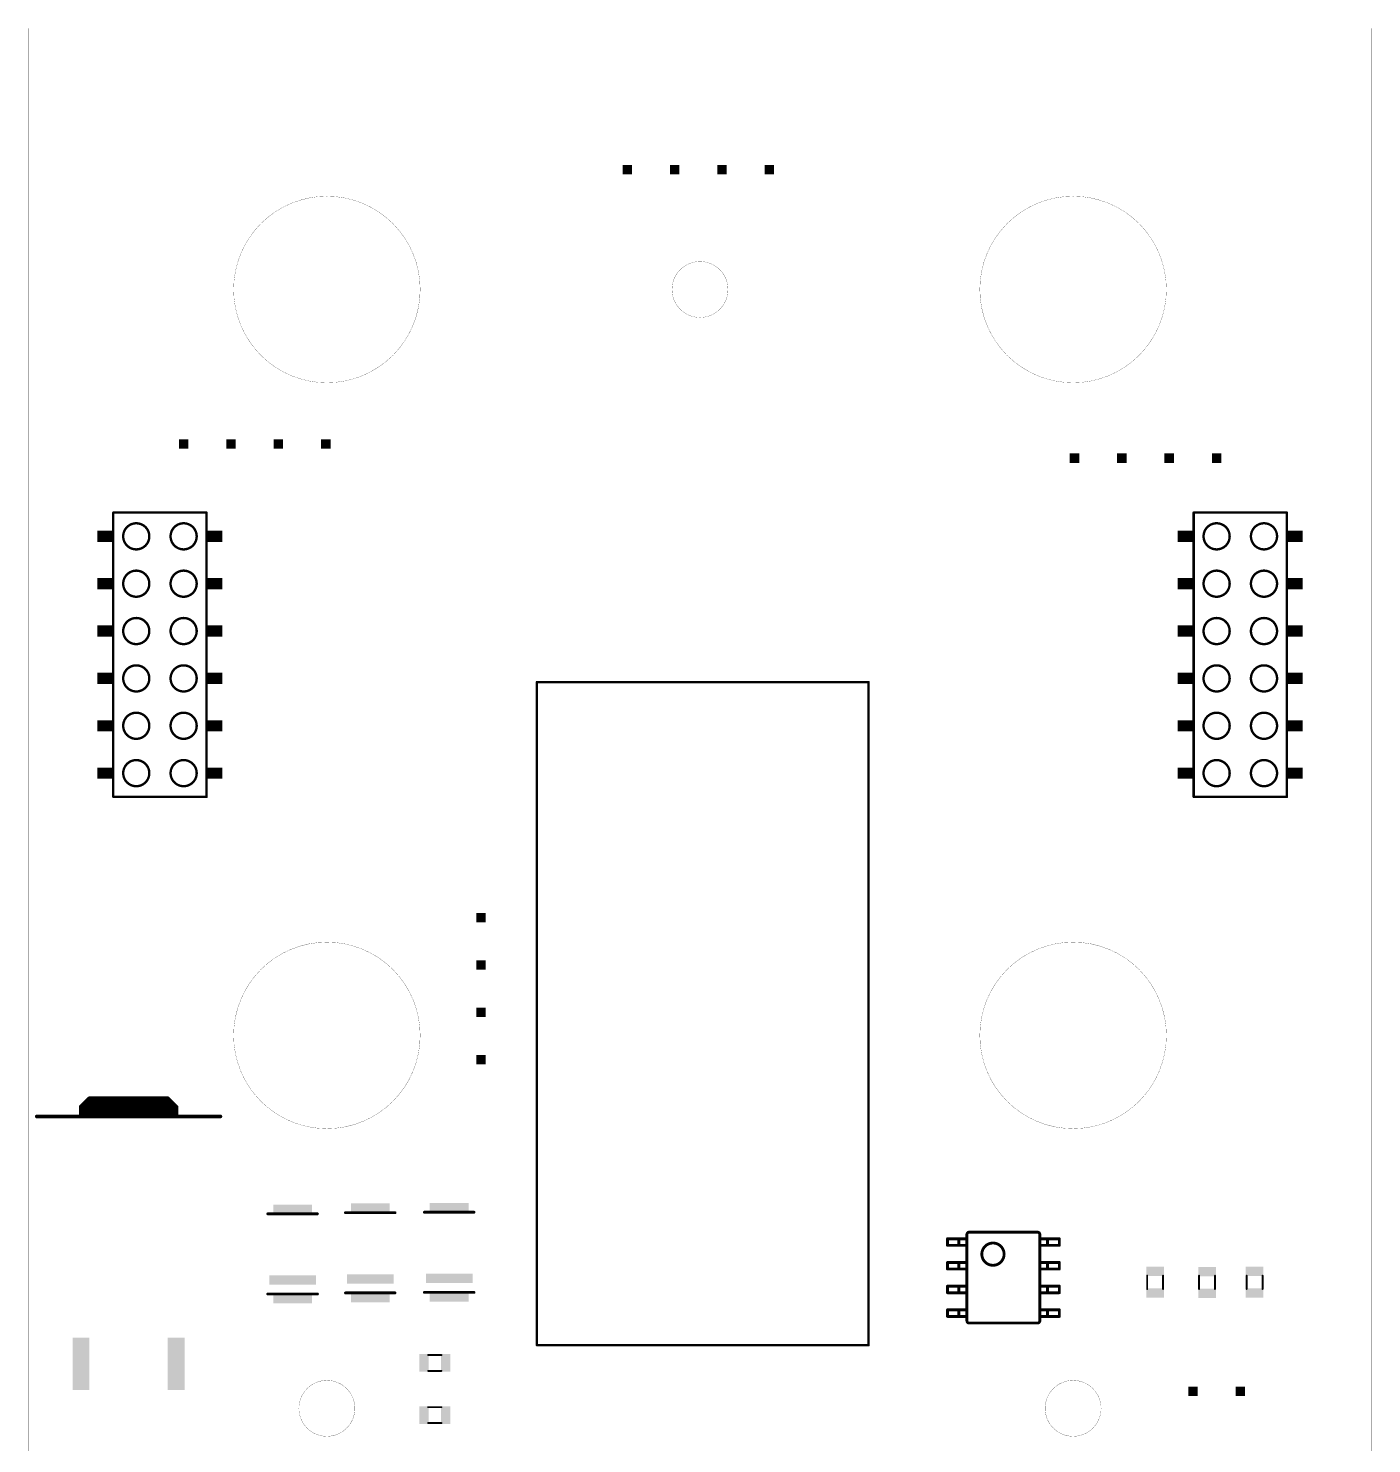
# Model space of a CAD drawing. Extents: x 2 to 74, y 3 to 153.
# Drawn here: x 2.1 to 74.1, y 77.2 to 153.1 of the extents above; entities that cross this region are included whole.
import ezdxf

# ---------------------------------------------------------------- set-up
doc = ezdxf.new("R2010")
doc.units = 0
doc.layers.add('20', color=31, linetype='CONTINUOUS')
doc.layers.add('51', color=253, linetype='CONTINUOUS')

# ---------------------------------------------------------------- blocks, each defined once
blk = doc.blocks.new('RECT')
blk.add_solid([(-0.5, -0.5), (0.5, -0.5), (-0.5, 0.5), (0.5, 0.5)])

msp = doc.modelspace()

# ---------------------------------------------------------------- linework, layer by layer
at = {"layer": '20', "const_width": 0.01}
for points in [[(2.0933, 3.0944), (2.0933, 153.0944)], [(2.0933, 153.0944), (74.0933, 153.0944)], [(74.0933, 153.0944), (74.0933, 3.0944)]]:
    msp.add_lwpolyline(points, dxfattribs=at)
at = {"layer": '20'}
for points, const_width in [([(2.0958, 153.0944, 1), (2.0908, 153.0944)], 0.005), ([(2.0933, 153.0969, 1), (2.0933, 153.0919)], 0.005), ([(74.0958, 153.0944, 1), (74.0908, 153.0944)], 0.005), ([(74.0933, 153.0919, 1), (74.0933, 153.0969)], 0.005), ([(18.0933, 134.0944, 1), (18.0933, 144.0944, 1), (18.0933, 134.0944)], 0.01), ([(58.0933, 134.0944, 1), (58.0933, 144.0944, 1), (58.0933, 134.0944)], 0.01), ([(38.0933, 137.5944, 1), (38.0933, 140.5944, 1), (38.0933, 137.5944)], 0.01), ([(18.0933, 94.0944, 1), (18.0933, 104.0944, 1), (18.0933, 94.0944)], 0.01), ([(58.0933, 94.0944, 1), (58.0933, 104.0944, 1), (58.0933, 94.0944)], 0.01), ([(18.0933, 77.5944, 1), (18.0933, 80.5944, 1), (18.0933, 77.5944)], 0.01), ([(58.0933, 77.5944, 1), (58.0933, 80.5944, 1), (58.0933, 77.5944)], 0.01)]:
    msp.add_lwpolyline(points, format="xyb", dxfattribs=dict(at, const_width=const_width))
at = {"layer": '51'}
for points, const_width in [([(6.644, 127.1588, 1), (6.644, 127.0953)], 0.0635), ([(6.6757, 127.127, 1), (6.6123, 127.127)], 0.0635), ([(11.6758, 127.127, 1), (11.6122, 127.127)], 0.0635), ([(11.644, 127.0953, 1), (11.644, 127.1588)], 0.0635), ([(64.5877, 127.127, 1), (64.5242, 127.127)], 0.0635), ([(64.556, 127.1588, 1), (64.556, 127.0953)], 0.0635), ([(69.5877, 127.127, 1), (69.5242, 127.127)], 0.0635), ([(69.556, 127.0953, 1), (69.556, 127.1588)], 0.0635), ([(7.874, 125.157, 1), (7.874, 126.557, 1), (7.874, 125.157)], 0.127), ([(10.414, 125.157, 1), (10.414, 126.557, 1), (10.414, 125.157)], 0.127), ([(65.786, 125.157, 1), (65.786, 126.557, 1), (65.786, 125.157)], 0.127), ([(68.326, 125.157, 1), (68.326, 126.557, 1), (68.326, 125.157)], 0.127), ([(7.874, 122.617, 1), (7.874, 124.017, 1), (7.874, 122.617)], 0.127), ([(10.414, 122.617, 1), (10.414, 124.017, 1), (10.414, 122.617)], 0.127), ([(65.786, 122.617, 1), (65.786, 124.017, 1), (65.786, 122.617)], 0.127), ([(68.326, 122.617, 1), (68.326, 124.017, 1), (68.326, 122.617)], 0.127), ([(7.874, 120.077, 1), (7.874, 121.477, 1), (7.874, 120.077)], 0.127), ([(10.414, 120.077, 1), (10.414, 121.477, 1), (10.414, 120.077)], 0.127), ([(65.786, 120.077, 1), (65.786, 121.477, 1), (65.786, 120.077)], 0.127), ([(68.326, 120.077, 1), (68.326, 121.477, 1), (68.326, 120.077)], 0.127), ([(7.874, 117.537, 1), (7.874, 118.937, 1), (7.874, 117.537)], 0.127), ([(10.414, 117.537, 1), (10.414, 118.937, 1), (10.414, 117.537)], 0.127), ([(65.786, 117.537, 1), (65.786, 118.937, 1), (65.786, 117.537)], 0.127), ([(68.326, 117.537, 1), (68.326, 118.937, 1), (68.326, 117.537)], 0.127), ([(29.35, 118.0738, 1), (29.35, 118.0102)], 0.0635), ([(29.3818, 118.042, 1), (29.3183, 118.042)], 0.0635), ([(47.1618, 118.042, 1), (47.0983, 118.042)], 0.0635), ([(47.13, 118.0102, 1), (47.13, 118.0738)], 0.0635), ([(7.874, 114.997, 1), (7.874, 116.397, 1), (7.874, 114.997)], 0.127), ([(10.414, 114.997, 1), (10.414, 116.397, 1), (10.414, 114.997)], 0.127), ([(65.786, 114.997, 1), (65.786, 116.397, 1), (65.786, 114.997)], 0.127), ([(68.326, 114.997, 1), (68.326, 116.397, 1), (68.326, 114.997)], 0.127), ([(7.874, 112.457, 1), (7.874, 113.857, 1), (7.874, 112.457)], 0.127), ([(10.414, 112.457, 1), (10.414, 113.857, 1), (10.414, 112.457)], 0.127), ([(65.786, 112.457, 1), (65.786, 113.857, 1), (65.786, 112.457)], 0.127), ([(68.326, 112.457, 1), (68.326, 113.857, 1), (68.326, 112.457)], 0.127), ([(6.644, 111.9188, 1), (6.644, 111.8552)], 0.0635), ([(6.6123, 111.887, 1), (6.6757, 111.887)], 0.0635), ([(11.6122, 111.887, 1), (11.6758, 111.887)], 0.0635), ([(11.644, 111.8552, 1), (11.644, 111.9188)], 0.0635), ([(64.556, 111.9188, 1), (64.556, 111.8552)], 0.0635), ([(64.5242, 111.887, 1), (64.5877, 111.887)], 0.0635), ([(69.5242, 111.887, 1), (69.5877, 111.887)], 0.0635), ([(69.556, 111.8552, 1), (69.556, 111.9188)], 0.0635), ([(5.3446, 95.758, 1), (5.3446, 95.6564)], 0.1016), ([(5.3558, 95.7692, 1), (5.3558, 95.6676)], 0.1016), ([(5.356, 95.7688, 1), (5.356, 95.6672)], 0.1016), ([(5.3917, 95.6825, 1), (5.3199, 95.7543)], 0.1016), ([(5.3919, 95.6821, 1), (5.3201, 95.7539)], 0.1016), ([(9.6079, 95.7539, 1), (9.5361, 95.6821)], 0.1016), ([(9.6081, 95.7543, 1), (9.5363, 95.6825)], 0.1016), ([(9.572, 95.6672, 1), (9.572, 95.7688)], 0.1016), ([(9.5722, 95.6676, 1), (9.5722, 95.7692)], 0.1016), ([(9.5834, 95.6564, 1), (9.5834, 95.758)], 0.1016), ([(4.9494, 95.2612, 1), (4.8478, 95.2612)], 0.1016), ([(4.8627, 95.2971, 1), (4.9345, 95.2253)], 0.1016), ([(4.8986, 95.1484, 1), (4.8986, 95.0468)], 0.1016), ([(4.8986, 94.9452, 1), (4.8986, 94.8436)], 0.1016), ([(4.8986, 94.9007, 1), (4.8986, 94.7991)], 0.1016), ([(4.8478, 94.8499, 1), (4.9494, 94.8499)], 0.1016), ([(4.9498, 95.261, 1), (4.8482, 95.261)], 0.1016), ([(4.8631, 95.2969, 1), (4.9349, 95.2251)], 0.1016), ([(4.899, 94.9008, 1), (4.899, 94.7992)], 0.1016), ([(4.8482, 94.85, 1), (4.9498, 94.85)], 0.1016), ([(4.9382, 95.3516, 1), (4.9382, 95.25)], 0.1016), ([(5.1414, 95.5548, 1), (5.1414, 95.4532)], 0.1016), ([(9.7866, 95.4532, 1), (9.7866, 95.5548)], 0.1016), ([(10.0798, 95.261, 1), (9.9782, 95.261)], 0.1016), ([(9.9782, 94.85, 1), (10.0798, 94.85)], 0.1016), ([(10.0802, 95.2612, 1), (9.9786, 95.2612)], 0.1016), ([(9.9786, 94.8499, 1), (10.0802, 94.8499)], 0.1016), ([(9.9898, 95.25, 1), (9.9898, 95.3516)], 0.1016), ([(9.9931, 95.2251, 1), (10.0649, 95.2969)], 0.1016), ([(9.9935, 95.2253, 1), (10.0653, 95.2971)], 0.1016), ([(10.029, 94.7992, 1), (10.029, 94.9008)], 0.1016), ([(10.0294, 95.0468, 1), (10.0294, 95.1484)], 0.1016), ([(10.0294, 94.8436, 1), (10.0294, 94.9452)], 0.1016), ([(10.0294, 94.7991, 1), (10.0294, 94.9007)], 0.1016), ([(2.547, 94.7988, 1), (2.547, 94.6972)], 0.1016), ([(12.381, 94.6972, 1), (12.381, 94.7988)], 0.1016), ([(14.926, 89.5641, 1), (14.926, 89.4879)], 0.0762), ([(17.586, 89.4879, 1), (17.586, 89.5641)], 0.0762), ([(19.088, 89.6241, 1), (19.088, 89.5479)], 0.0762), ([(21.748, 89.5479, 1), (21.748, 89.6241)], 0.0762), ([(23.32, 89.6501, 1), (23.32, 89.5739)], 0.0762), ([(25.98, 89.5739, 1), (25.98, 89.6501)], 0.0762), ([(51.3969, 88.1888, 1), (51.3207, 88.1888)], 0.0762), ([(51.3588, 88.2269, 1), (51.3588, 88.1507)], 0.0762), ([(51.9684, 88.2269, 1), (51.9684, 88.1507)], 0.0762), ([(52.0065, 88.1888, 1), (51.9303, 88.1888)], 0.0762), ([(51.9684, 88.1507, 1), (51.9684, 88.2269)], 0.0762), ([(52.5272, 88.5444, 0.4091), (52.4002, 88.4174)], 0.1524), ([(52.4383, 88.4174, 1), (52.3621, 88.4174)], 0.0762), ([(52.3621, 88.4177, 1), (52.4383, 88.4171)], 0.0762), ([(52.4383, 88.1888, 1), (52.3621, 88.1888)], 0.0762), ([(52.3621, 88.1888, 1), (52.4383, 88.1888)], 0.0762), ([(52.4002, 88.1507, 1), (52.4002, 88.2269)], 0.0762), ([(52.5272, 88.5825, 1), (52.5272, 88.5063)], 0.0762), ([(52.5275, 88.5063, 1), (52.5269, 88.5825)], 0.0762), ([(56.3118, 88.4174, 0.4091), (56.1848, 88.5444)], 0.1524), ([(56.1851, 88.5825, 1), (56.1845, 88.5063)], 0.0762), ([(56.1848, 88.5063, 1), (56.1848, 88.5825)], 0.0762), ([(56.3499, 88.4174, 1), (56.2737, 88.4174)], 0.0762), ([(56.2737, 88.4171, 1), (56.3499, 88.4177)], 0.0762), ([(56.3118, 88.2269, 1), (56.3118, 88.1507)], 0.0762), ([(56.3499, 88.1888, 1), (56.2737, 88.1888)], 0.0762), ([(56.2737, 88.1888, 1), (56.3499, 88.1888)], 0.0762), ([(56.7182, 88.2269, 1), (56.7182, 88.1507)], 0.0762), ([(56.7563, 88.1888, 1), (56.6801, 88.1888)], 0.0762), ([(56.7182, 88.1507, 1), (56.7182, 88.2269)], 0.0762), ([(57.3913, 88.1888, 1), (57.3151, 88.1888)], 0.0762), ([(57.3532, 88.1507, 1), (57.3532, 88.2269)], 0.0762), ([(51.3588, 87.8713, 1), (51.3588, 87.7951)], 0.0762), ([(51.3207, 87.8332, 1), (51.3969, 87.8332)], 0.0762), ([(51.9684, 87.8713, 1), (51.9684, 87.7951)], 0.0762), ([(51.9303, 87.8332, 1), (52.0065, 87.8332)], 0.0762), ([(51.9684, 87.7951, 1), (51.9684, 87.8713)], 0.0762), ([(52.4383, 87.8332, 1), (52.3621, 87.8332)], 0.0762), ([(52.3621, 87.8332, 1), (52.4383, 87.8332)], 0.0762), ([(52.4002, 87.7951, 1), (52.4002, 87.8713)], 0.0762), ([(53.7972, 87.9602, 1), (53.7972, 86.7664)], 0.1524), ([(53.7972, 86.7664, 1), (53.7972, 87.9602)], 0.1524), ([(53.7972, 87.9983, 1), (53.7972, 87.9221)], 0.0762), ([(53.7972, 87.9221, 1), (53.7972, 87.9983)], 0.0762), ([(56.3499, 87.8332, 1), (56.2737, 87.8332)], 0.0762), ([(56.3118, 87.8713, 1), (56.3118, 87.7951)], 0.0762), ([(56.2737, 87.8332, 1), (56.3499, 87.8332)], 0.0762), ([(56.7182, 87.8713, 1), (56.7182, 87.7951)], 0.0762), ([(56.6801, 87.8332, 1), (56.7563, 87.8332)], 0.0762), ([(56.7182, 87.7951, 1), (56.7182, 87.8713)], 0.0762), ([(57.3151, 87.8332, 1), (57.3913, 87.8332)], 0.0762), ([(57.3532, 87.7951, 1), (57.3532, 87.8713)], 0.0762), ([(51.3969, 86.9188, 1), (51.3207, 86.9188)], 0.0762), ([(51.3588, 86.9569, 1), (51.3588, 86.8807)], 0.0762), ([(51.3588, 86.6013, 1), (51.3588, 86.5251)], 0.0762), ([(51.3207, 86.5632, 1), (51.3969, 86.5632)], 0.0762), ([(51.9684, 86.9569, 1), (51.9684, 86.8807)], 0.0762), ([(52.0065, 86.9188, 1), (51.9303, 86.9188)], 0.0762), ([(51.9684, 86.6013, 1), (51.9684, 86.5251)], 0.0762), ([(51.9303, 86.5632, 1), (52.0065, 86.5632)], 0.0762), ([(51.9684, 86.8807, 1), (51.9684, 86.9569)], 0.0762), ([(51.9684, 86.5251, 1), (51.9684, 86.6013)], 0.0762), ([(52.4383, 86.9188, 1), (52.3621, 86.9188)], 0.0762), ([(52.3621, 86.9188, 1), (52.4383, 86.9188)], 0.0762), ([(52.4383, 86.5632, 1), (52.3621, 86.5632)], 0.0762), ([(52.3621, 86.5632, 1), (52.4383, 86.5632)], 0.0762), ([(52.4002, 86.8807, 1), (52.4002, 86.9569)], 0.0762), ([(52.4002, 86.5251, 1), (52.4002, 86.6013)], 0.0762), ([(53.7972, 86.8045, 1), (53.7972, 86.7283)], 0.0762), ([(53.7972, 86.7283, 1), (53.7972, 86.8045)], 0.0762), ([(56.3118, 86.9569, 1), (56.3118, 86.8807)], 0.0762), ([(56.3499, 86.9188, 1), (56.2737, 86.9188)], 0.0762), ([(56.2737, 86.9188, 1), (56.3499, 86.9188)], 0.0762), ([(56.3499, 86.5632, 1), (56.2737, 86.5632)], 0.0762), ([(56.3118, 86.6013, 1), (56.3118, 86.5251)], 0.0762), ([(56.2737, 86.5632, 1), (56.3499, 86.5632)], 0.0762), ([(56.7182, 86.9569, 1), (56.7182, 86.8807)], 0.0762), ([(56.7563, 86.9188, 1), (56.6801, 86.9188)], 0.0762), ([(56.7182, 86.6013, 1), (56.7182, 86.5251)], 0.0762), ([(56.6801, 86.5632, 1), (56.7563, 86.5632)], 0.0762), ([(56.7182, 86.8807, 1), (56.7182, 86.9569)], 0.0762), ([(56.7182, 86.5251, 1), (56.7182, 86.6013)], 0.0762), ([(57.3913, 86.9188, 1), (57.3151, 86.9188)], 0.0762), ([(57.3151, 86.5632, 1), (57.3913, 86.5632)], 0.0762), ([(57.3532, 86.8807, 1), (57.3532, 86.9569)], 0.0762), ([(57.3532, 86.5251, 1), (57.3532, 86.6013)], 0.0762), ([(62.0904, 86.208, 1), (62.0396, 86.208)], 0.0508), ([(62.9414, 86.208, 1), (62.8906, 86.208)], 0.0508), ([(64.8714, 86.208, 1), (64.8206, 86.208)], 0.0508), ([(65.7224, 86.208, 1), (65.6716, 86.208)], 0.0508), ([(67.4244, 86.208, 1), (67.3736, 86.208)], 0.0508), ([(68.2754, 86.208, 1), (68.2246, 86.208)], 0.0508), ([(14.926, 85.2641, 1), (14.926, 85.1879)], 0.0762), ([(17.586, 85.1879, 1), (17.586, 85.2641)], 0.0762), ([(19.088, 85.3241, 1), (19.088, 85.2479)], 0.0762), ([(21.748, 85.2479, 1), (21.748, 85.3241)], 0.0762), ([(23.32, 85.3501, 1), (23.32, 85.2739)], 0.0762), ([(25.98, 85.2739, 1), (25.98, 85.3501)], 0.0762), ([(51.3969, 85.6488, 1), (51.3207, 85.6488)], 0.0762), ([(51.3588, 85.6869, 1), (51.3588, 85.6107)], 0.0762), ([(51.3588, 85.3313, 1), (51.3588, 85.2551)], 0.0762), ([(51.3207, 85.2932, 1), (51.3969, 85.2932)], 0.0762), ([(51.9684, 85.6869, 1), (51.9684, 85.6107)], 0.0762), ([(52.0065, 85.6488, 1), (51.9303, 85.6488)], 0.0762), ([(51.9684, 85.3313, 1), (51.9684, 85.2551)], 0.0762), ([(51.9303, 85.2932, 1), (52.0065, 85.2932)], 0.0762), ([(51.9684, 85.6107, 1), (51.9684, 85.6869)], 0.0762), ([(51.9684, 85.2551, 1), (51.9684, 85.3313)], 0.0762), ([(52.4383, 85.6488, 1), (52.3621, 85.6488)], 0.0762), ([(52.3621, 85.6488, 1), (52.4383, 85.6488)], 0.0762), ([(52.4383, 85.2932, 1), (52.3621, 85.2932)], 0.0762), ([(52.3621, 85.2932, 1), (52.4383, 85.2932)], 0.0762), ([(52.4002, 85.6107, 1), (52.4002, 85.6869)], 0.0762), ([(52.4002, 85.2551, 1), (52.4002, 85.3313)], 0.0762), ([(56.3118, 85.6869, 1), (56.3118, 85.6107)], 0.0762), ([(56.3499, 85.6488, 1), (56.2737, 85.6488)], 0.0762), ([(56.2737, 85.6488, 1), (56.3499, 85.6488)], 0.0762), ([(56.3499, 85.2932, 1), (56.2737, 85.2932)], 0.0762), ([(56.3118, 85.3313, 1), (56.3118, 85.2551)], 0.0762), ([(56.2737, 85.2932, 1), (56.3499, 85.2932)], 0.0762), ([(56.7182, 85.6869, 1), (56.7182, 85.6107)], 0.0762), ([(56.7563, 85.6488, 1), (56.6801, 85.6488)], 0.0762), ([(56.7182, 85.3313, 1), (56.7182, 85.2551)], 0.0762), ([(56.6801, 85.2932, 1), (56.7563, 85.2932)], 0.0762), ([(56.7182, 85.6107, 1), (56.7182, 85.6869)], 0.0762), ([(56.7182, 85.2551, 1), (56.7182, 85.3313)], 0.0762), ([(57.3913, 85.6488, 1), (57.3151, 85.6488)], 0.0762), ([(57.3151, 85.2932, 1), (57.3913, 85.2932)], 0.0762), ([(57.3532, 85.6107, 1), (57.3532, 85.6869)], 0.0762), ([(57.3532, 85.2551, 1), (57.3532, 85.3313)], 0.0762), ([(62.0396, 85.496, 1), (62.0904, 85.496)], 0.0508), ([(62.8906, 85.496, 1), (62.9414, 85.496)], 0.0508), ([(64.8206, 85.496, 1), (64.8714, 85.496)], 0.0508), ([(65.6716, 85.496, 1), (65.7224, 85.496)], 0.0508), ([(67.3736, 85.496, 1), (67.4244, 85.496)], 0.0508), ([(68.2246, 85.496, 1), (68.2754, 85.496)], 0.0508), ([(51.3969, 84.3788, 1), (51.3207, 84.3788)], 0.0762), ([(51.3588, 84.4169, 1), (51.3588, 84.3407)], 0.0762), ([(51.9684, 84.4169, 1), (51.9684, 84.3407)], 0.0762), ([(52.0065, 84.3788, 1), (51.9303, 84.3788)], 0.0762), ([(51.9684, 84.3407, 1), (51.9684, 84.4169)], 0.0762), ([(52.4383, 84.3788, 1), (52.3621, 84.3788)], 0.0762), ([(52.3621, 84.3788, 1), (52.4383, 84.3788)], 0.0762), ([(52.4002, 84.3407, 1), (52.4002, 84.4169)], 0.0762), ([(56.3118, 84.4169, 1), (56.3118, 84.3407)], 0.0762), ([(56.3499, 84.3788, 1), (56.2737, 84.3788)], 0.0762), ([(56.2737, 84.3788, 1), (56.3499, 84.3788)], 0.0762), ([(56.7182, 84.4169, 1), (56.7182, 84.3407)], 0.0762), ([(56.7563, 84.3788, 1), (56.6801, 84.3788)], 0.0762), ([(56.7182, 84.3407, 1), (56.7182, 84.4169)], 0.0762), ([(57.3913, 84.3788, 1), (57.3151, 84.3788)], 0.0762), ([(57.3532, 84.3407, 1), (57.3532, 84.4169)], 0.0762), ([(51.3588, 84.0613, 1), (51.3588, 83.9851)], 0.0762), ([(51.3207, 84.0232, 1), (51.3969, 84.0232)], 0.0762), ([(51.9684, 84.0613, 1), (51.9684, 83.9851)], 0.0762), ([(51.9303, 84.0232, 1), (52.0065, 84.0232)], 0.0762), ([(51.9684, 83.9851, 1), (51.9684, 84.0613)], 0.0762), ([(52.4383, 84.0232, 1), (52.3621, 84.0232)], 0.0762), ([(52.3621, 84.0232, 1), (52.4383, 84.0232)], 0.0762), ([(52.4002, 83.7946, 0.4091), (52.5272, 83.6676)], 0.1524), ([(52.4383, 83.7949, 1), (52.3621, 83.7943)], 0.0762), ([(52.3621, 83.7946, 1), (52.4383, 83.7946)], 0.0762), ([(52.4002, 83.9851, 1), (52.4002, 84.0613)], 0.0762), ([(52.5272, 83.7057, 1), (52.5272, 83.6295)], 0.0762), ([(52.5269, 83.6295, 1), (52.5275, 83.7057)], 0.0762), ([(56.1848, 83.6676, 0.4091), (56.3118, 83.7946)], 0.1524), ([(56.1845, 83.7057, 1), (56.1851, 83.6295)], 0.0762), ([(56.1848, 83.6295, 1), (56.1848, 83.7057)], 0.0762), ([(56.3499, 84.0232, 1), (56.2737, 84.0232)], 0.0762), ([(56.3118, 84.0613, 1), (56.3118, 83.9851)], 0.0762), ([(56.2737, 84.0232, 1), (56.3499, 84.0232)], 0.0762), ([(56.3499, 83.7943, 1), (56.2737, 83.7949)], 0.0762), ([(56.2737, 83.7946, 1), (56.3499, 83.7946)], 0.0762), ([(56.7182, 84.0613, 1), (56.7182, 83.9851)], 0.0762), ([(56.6801, 84.0232, 1), (56.7563, 84.0232)], 0.0762), ([(56.7182, 83.9851, 1), (56.7182, 84.0613)], 0.0762), ([(57.3151, 84.0232, 1), (57.3913, 84.0232)], 0.0762), ([(57.3532, 83.9851, 1), (57.3532, 84.0613)], 0.0762), ([(23.52, 81.9784, 1), (23.52, 81.9276)], 0.0508), ([(24.232, 81.9276, 1), (24.232, 81.9784)], 0.0508), ([(29.35, 82.5138, 1), (29.35, 82.4502)], 0.0635), ([(29.3183, 82.482, 1), (29.3818, 82.482)], 0.0635), ([(47.0983, 82.482, 1), (47.1618, 82.482)], 0.0635), ([(47.13, 82.4502, 1), (47.13, 82.5138)], 0.0635), ([(23.52, 81.1274, 1), (23.52, 81.0766)], 0.0508), ([(24.232, 81.0766, 1), (24.232, 81.1274)], 0.0508), ([(23.52, 79.1844, 1), (23.52, 79.1336)], 0.0508), ([(24.232, 79.1336, 1), (24.232, 79.1844)], 0.0508), ([(23.52, 78.3334, 1), (23.52, 78.2826)], 0.0508), ([(24.232, 78.2826, 1), (24.232, 78.3334)], 0.0508)]:
    msp.add_lwpolyline(points, format="xyb", dxfattribs=dict(at, const_width=const_width))
for points, const_width in [([(6.644, 127.127), (11.644, 127.127)], 0.127), ([(6.644, 111.887), (6.644, 127.127)], 0.127), ([(11.644, 127.127), (11.644, 111.887)], 0.127), ([(64.556, 127.127), (69.556, 127.127)], 0.127), ([(64.556, 111.887), (64.556, 127.127)], 0.127), ([(69.556, 127.127), (69.556, 111.887)], 0.127), ([(29.35, 118.042), (47.13, 118.042)], 0.127), ([(29.35, 82.482), (29.35, 118.042)], 0.127), ([(47.13, 118.042), (47.13, 82.482)], 0.127), ([(11.644, 111.887), (6.644, 111.887)], 0.127), ([(69.556, 111.887), (64.556, 111.887)], 0.127), ([(4.8986, 95.2612), (5.3558, 95.7184)], 0.2032), ([(4.899, 95.261), (5.356, 95.718)], 0.2032), ([(5.3446, 95.7072), (9.5834, 95.7072)], 0.2032), ([(5.3558, 95.7184), (9.5722, 95.7184)], 0.2032), ([(5.356, 95.718), (9.572, 95.718)], 0.2032), ([(9.572, 95.718), (10.029, 95.261)], 0.2032), ([(9.5722, 95.7184), (10.0294, 95.2612)], 0.2032), ([(4.8986, 94.8499), (4.8986, 95.2612)], 0.2032), ([(4.8986, 95.0976), (10.0294, 95.0976)], 0.2032), ([(4.8986, 94.8944), (10.0294, 94.8944)], 0.2032), ([(10.0294, 94.8499), (4.8986, 94.8499)], 0.2032), ([(4.899, 94.85), (4.899, 95.261)], 0.2032), ([(10.029, 94.85), (4.899, 94.85)], 0.2032), ([(4.9382, 95.3008), (9.9898, 95.3008)], 0.2032), ([(5.1414, 95.504), (9.7866, 95.504)], 0.2032), ([(10.029, 95.261), (10.029, 94.85)], 0.2032), ([(10.0294, 95.2612), (10.0294, 94.8499)], 0.2032), ([(2.547, 94.748), (12.381, 94.748)], 0.2032), ([(17.586, 89.526), (14.926, 89.526)], 0.1524), ([(21.748, 89.586), (19.088, 89.586)], 0.1524), ([(25.98, 89.612), (23.32, 89.612)], 0.1524), ([(51.3588, 87.8332), (51.3588, 88.1888)], 0.1524), ([(51.3588, 88.1888), (51.9684, 88.1888)], 0.1524), ([(51.9684, 88.1888), (52.4002, 88.1888)], 0.1524), ([(51.9684, 87.8332), (51.9684, 88.1888)], 0.1524), ([(52.4002, 88.1888), (52.4002, 88.4174)], 0.1524), ([(52.4002, 87.8332), (52.4002, 88.1888)], 0.1524), ([(52.5272, 88.5444), (56.1848, 88.5444)], 0.1524), ([(56.3118, 88.1888), (56.3118, 88.4174)], 0.1524), ([(56.3118, 88.1888), (56.7182, 88.1888)], 0.1524), ([(56.3118, 87.8332), (56.3118, 88.1888)], 0.1524), ([(56.7182, 88.1888), (57.3532, 88.1888)], 0.1524), ([(56.7182, 87.8332), (56.7182, 88.1888)], 0.1524), ([(57.3532, 87.8332), (57.3532, 88.1888)], 0.1524), ([(51.3588, 87.8332), (51.9684, 87.8332)], 0.1524), ([(51.9684, 87.8332), (52.4002, 87.8332)], 0.1524), ([(52.4002, 86.9188), (52.4002, 87.8332)], 0.1524), ([(56.3118, 86.9188), (56.3118, 87.8332)], 0.1524), ([(56.3118, 87.8332), (56.7182, 87.8332)], 0.1524), ([(56.7182, 87.8332), (57.3532, 87.8332)], 0.1524), ([(51.3588, 86.5632), (51.3588, 86.9188)], 0.1524), ([(51.3588, 86.9188), (51.9684, 86.9188)], 0.1524), ([(51.3588, 86.5632), (51.9684, 86.5632)], 0.1524), ([(51.9684, 86.9188), (52.4002, 86.9188)], 0.1524), ([(51.9684, 86.5632), (51.9684, 86.9188)], 0.1524), ([(51.9684, 86.5632), (52.4002, 86.5632)], 0.1524), ([(52.4002, 86.5632), (52.4002, 86.9188)], 0.1524), ([(52.4002, 85.6488), (52.4002, 86.5632)], 0.1524), ([(56.3118, 86.9188), (56.7182, 86.9188)], 0.1524), ([(56.3118, 86.5632), (56.3118, 86.9188)], 0.1524), ([(56.3118, 85.6488), (56.3118, 86.5632)], 0.1524), ([(56.3118, 86.5632), (56.7182, 86.5632)], 0.1524), ([(56.7182, 86.9188), (57.3532, 86.9188)], 0.1524), ([(56.7182, 86.5632), (56.7182, 86.9188)], 0.1524), ([(56.7182, 86.5632), (57.3532, 86.5632)], 0.1524), ([(57.3532, 86.5632), (57.3532, 86.9188)], 0.1524), ([(62.065, 86.208), (62.065, 85.496)], 0.1016), ([(62.916, 86.208), (62.916, 85.496)], 0.1016), ([(64.846, 85.496), (64.846, 86.208)], 0.1016), ([(65.697, 85.496), (65.697, 86.208)], 0.1016), ([(67.399, 86.208), (67.399, 85.496)], 0.1016), ([(68.25, 86.208), (68.25, 85.496)], 0.1016), ([(17.586, 85.226), (14.926, 85.226)], 0.1524), ([(21.748, 85.286), (19.088, 85.286)], 0.1524), ([(25.98, 85.312), (23.32, 85.312)], 0.1524), ([(51.3588, 85.2932), (51.3588, 85.6488)], 0.1524), ([(51.3588, 85.6488), (51.9684, 85.6488)], 0.1524), ([(51.3588, 85.2932), (51.9684, 85.2932)], 0.1524), ([(51.9684, 85.6488), (52.4002, 85.6488)], 0.1524), ([(51.9684, 85.2932), (51.9684, 85.6488)], 0.1524), ([(51.9684, 85.2932), (52.4002, 85.2932)], 0.1524), ([(52.4002, 85.2932), (52.4002, 85.6488)], 0.1524), ([(52.4002, 84.3788), (52.4002, 85.2932)], 0.1524), ([(56.3118, 85.6488), (56.7182, 85.6488)], 0.1524), ([(56.3118, 85.2932), (56.3118, 85.6488)], 0.1524), ([(56.3118, 84.3788), (56.3118, 85.2932)], 0.1524), ([(56.3118, 85.2932), (56.7182, 85.2932)], 0.1524), ([(56.7182, 85.6488), (57.3532, 85.6488)], 0.1524), ([(56.7182, 85.2932), (56.7182, 85.6488)], 0.1524), ([(56.7182, 85.2932), (57.3532, 85.2932)], 0.1524), ([(57.3532, 85.2932), (57.3532, 85.6488)], 0.1524), ([(51.3588, 84.0232), (51.3588, 84.3788)], 0.1524), ([(51.3588, 84.3788), (51.9684, 84.3788)], 0.1524), ([(51.9684, 84.3788), (52.4002, 84.3788)], 0.1524), ([(51.9684, 84.0232), (51.9684, 84.3788)], 0.1524), ([(52.4002, 84.0232), (52.4002, 84.3788)], 0.1524), ([(56.3118, 84.3788), (56.7182, 84.3788)], 0.1524), ([(56.3118, 84.0232), (56.3118, 84.3788)], 0.1524), ([(56.7182, 84.3788), (57.3532, 84.3788)], 0.1524), ([(56.7182, 84.0232), (56.7182, 84.3788)], 0.1524), ([(57.3532, 84.0232), (57.3532, 84.3788)], 0.1524), ([(51.3588, 84.0232), (51.9684, 84.0232)], 0.1524), ([(51.9684, 84.0232), (52.4002, 84.0232)], 0.1524), ([(52.4002, 83.7946), (52.4002, 84.0232)], 0.1524), ([(52.5272, 83.6676), (56.1848, 83.6676)], 0.1524), ([(56.3118, 83.7946), (56.3118, 84.0232)], 0.1524), ([(56.3118, 84.0232), (56.7182, 84.0232)], 0.1524), ([(56.7182, 84.0232), (57.3532, 84.0232)], 0.1524), ([(24.232, 81.953), (23.52, 81.953)], 0.1016), ([(47.13, 82.482), (29.35, 82.482)], 0.127), ([(24.232, 81.102), (23.52, 81.102)], 0.1016), ([(24.232, 79.159), (23.52, 79.159)], 0.1016), ([(24.232, 78.308), (23.52, 78.308)], 0.1016)]:
    msp.add_lwpolyline(points, dxfattribs=dict(at, const_width=const_width))

# ---------------------------------------------------------------- block references
for p, xscale, yscale in [((34.1939, 145.515), 0.508, 0.508), ((36.7339, 145.515), 0.508, 0.508), ((39.2739, 145.515), 0.508, 0.508), ((41.8139, 145.515), 0.508, 0.508), ((10.414, 130.81), 0.508, 0.508), ((12.954, 130.81), 0.508, 0.508), ((15.494, 130.81), 0.508, 0.508), ((18.034, 130.81), 0.508, 0.508), ((58.166, 130.048), 0.508, 0.508), ((60.706, 130.048), 0.508, 0.508), ((63.246, 130.048), 0.508, 0.508), ((65.786, 130.048), 0.508, 0.508), ((4.9139, 81.483), 0.8999, 2.8001), ((10.0141, 81.483), 0.8999, 2.8001)]:
    msp.add_blockref('RECT', p, dxfattribs=dict(at, xscale=xscale, yscale=yscale))
for p, xscale, yscale, rotation in [((6.194, 125.857), 0.6, 0.8, 90), ((12.094, 125.857), 0.6, 0.8, 270), ((64.106, 125.857), 0.6, 0.8, 90), ((70.006, 125.857), 0.6, 0.8, 270), ((6.194, 123.317), 0.6, 0.8, 90), ((12.094, 123.317), 0.6, 0.8, 270), ((64.106, 123.317), 0.6, 0.8, 90), ((70.006, 123.317), 0.6, 0.8, 270), ((6.194, 120.777), 0.6, 0.8, 90), ((12.094, 120.777), 0.6, 0.8, 270), ((64.106, 120.777), 0.6, 0.8, 90), ((70.006, 120.777), 0.6, 0.8, 270), ((6.194, 118.237), 0.6, 0.8, 90), ((12.094, 118.237), 0.6, 0.8, 270), ((64.106, 118.237), 0.6, 0.8, 90), ((70.006, 118.237), 0.6, 0.8, 270), ((6.194, 115.697), 0.6, 0.8, 90), ((12.094, 115.697), 0.6, 0.8, 270), ((64.106, 115.697), 0.6, 0.8, 90), ((70.006, 115.697), 0.6, 0.8, 270), ((6.194, 113.157), 0.6, 0.8, 90), ((12.094, 113.157), 0.6, 0.8, 270), ((64.106, 113.157), 0.6, 0.8, 90), ((70.006, 113.157), 0.6, 0.8, 270), ((26.357, 105.4109), 0.508, 0.508, 90), ((26.357, 102.8709), 0.508, 0.508, 90), ((26.357, 100.3309), 0.508, 0.508, 90), ((26.357, 97.7909), 0.508, 0.508, 90), ((16.256, 89.776), 0.5, 2.08, 90), ((20.418, 89.836), 0.5, 2.08, 90), ((24.65, 89.862), 0.5, 2.08, 90), ((62.4891, 86.4402), 0.5001, 0.95, 270), ((65.2729, 86.4323), 0.5001, 0.95, 90), ((67.8231, 86.4402), 0.5001, 0.95, 270), ((16.256, 85.976), 0.5, 2.5, 90), ((20.418, 86.036), 0.5, 2.5, 90), ((24.65, 86.062), 0.5, 2.5, 90), ((16.256, 84.976), 0.5, 2.08, 90), ((20.418, 85.036), 0.5, 2.08, 90), ((24.65, 85.062), 0.5, 2.08, 90), ((62.4891, 85.2717), 0.5001, 0.95, 270), ((65.2729, 85.2639), 0.5001, 0.95, 90), ((67.8231, 85.2717), 0.5001, 0.95, 270), ((23.2958, 81.5289), 0.5001, 0.95, 180), ((24.4642, 81.5289), 0.5001, 0.95, 180), ((64.516, 80.01), 0.508, 0.508, 180), ((67.056, 80.01), 0.508, 0.508, 180), ((23.2958, 78.7349), 0.5001, 0.95, 180), ((24.4642, 78.7349), 0.5001, 0.95, 180)]:
    msp.add_blockref('RECT', p, dxfattribs=dict(at, xscale=xscale, yscale=yscale, rotation=rotation))

doc.saveas('drawing.dxf')
